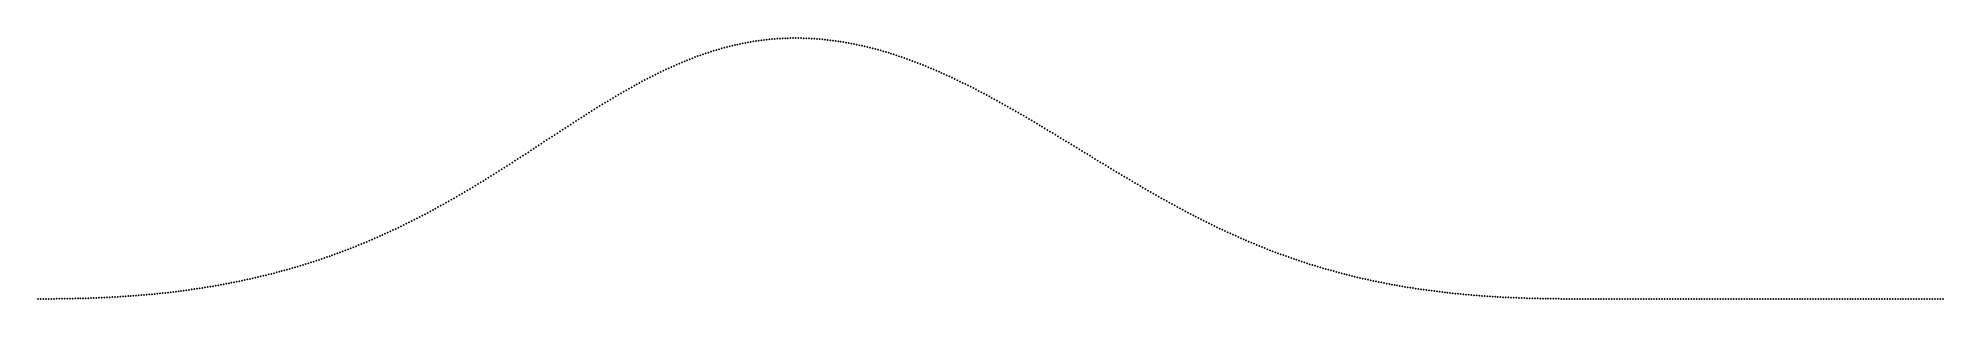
# Model space of a CAD drawing. Header units: metres. Extents: x 0 to 360, y 0 to 49.
import ezdxf

# ---------------------------------------------------------------- set-up
doc = ezdxf.new("R2010")
doc.units = ezdxf.units.M

msp = doc.modelspace()

# ---------------------------------------------------------------- linework, layer by layer
for p in [(127.5, 46.84), (128, 46.99), (128.5, 47.14), (129, 47.28), (129.5, 47.42), (130, 47.55), (130.5, 47.68), (131, 47.8), (131.5, 47.92), (132, 48.03), (132.5, 48.14), (133, 48.24), (133.5, 48.34), (134, 48.43), (134.5, 48.52), (135, 48.6), (135.5, 48.68), (136, 48.75), (136.5, 48.82), (137, 48.88), (137.5, 48.94), (138, 48.99), (138.5, 49.04), (139, 49.08), (139.5, 49.12), (140, 49.15), (140.5, 49.18), (141, 49.2), (141.5, 49.22), (142, 49.23), (142.5, 49.24), (143, 49.24), (143.5, 49.24), (144, 49.23), (144.5, 49.22), (145, 49.2), (145.5, 49.18), (146, 49.16), (146.5, 49.13), (147, 49.09), (147.5, 49.05), (148, 49), (148.5, 48.95), (149, 48.9), (149.5, 48.84), (150, 48.78), (150.5, 48.71), (151, 48.64), (151.5, 48.56), (152, 48.48), (152.5, 48.39), (153, 48.3), (153.5, 48.21), (154, 48.11), (154.5, 48.01), (155, 47.9), (155.5, 47.79), (156, 47.68), (156.5, 47.56), (157, 47.44), (157.5, 47.31), (158, 47.18), (158.5, 47.04), (159, 46.91), (159.5, 46.76), (118.5, 43.32), (119, 43.55), (119.5, 43.78), (120, 44), (120.5, 44.22), (121, 44.44), (121.5, 44.65), (122, 44.86), (122.5, 45.06), (123, 45.26), (123.5, 45.45), (124, 45.64), (124.5, 45.83), (125, 46.01), (125.5, 46.18), (126, 46.35), (126.5, 46.52), (127, 46.68), (160, 46.62), (160.5, 46.47), (161, 46.31), (161.5, 46.15), (162, 45.99), (162.5, 45.82), (163, 45.65), (163.5, 45.48), (164, 45.3), (164.5, 45.12), (165, 44.93), (165.5, 44.75), (166, 44.55), (166.5, 44.36), (167, 44.16), (167.5, 43.96), (168, 43.75), (168.5, 43.54), (169, 43.33), (111.5, 39.68), (112, 39.96), (112.5, 40.24), (113, 40.51), (113.5, 40.79), (114, 41.05), (114.5, 41.32), (115, 41.58), (115.5, 41.84), (116, 42.1), (116.5, 42.35), (117, 42.6), (117.5, 42.84), (118, 43.08), (169.5, 43.11), (170, 42.89), (170.5, 42.67), (171, 42.45), (171.5, 42.22), (172, 41.99), (172.5, 41.76), (173, 41.52), (173.5, 41.28), (174, 41.04), (174.5, 40.79), (175, 40.55), (175.5, 40.3), (176, 40.05), (176.5, 39.79), (105.5, 36.11), (106, 36.42), (106.5, 36.72), (107, 37.03), (107.5, 37.33), (108, 37.63), (108.5, 37.93), (109, 38.23), (109.5, 38.53), (110, 38.82), (110.5, 39.11), (111, 39.39), (177, 39.54), (177.5, 39.28), (178, 39.02), (178.5, 38.75), (179, 38.49), (179.5, 38.22), (180, 37.95), (180.5, 37.68), (181, 37.4), (181.5, 37.13), (182, 36.85), (182.5, 36.57), (183, 36.29), (183.5, 36.01), (100, 32.6), (100.5, 32.92), (101, 33.25), (101.5, 33.57), (102, 33.89), (102.5, 34.21), (103, 34.53), (103.5, 34.85), (104, 35.17), (104.5, 35.48), (105, 35.79), (184, 35.72), (184.5, 35.44), (185, 35.15), (185.5, 34.86), (186, 34.57), (186.5, 34.28), (187, 33.98), (187.5, 33.69), (188, 33.39), (188.5, 33.1), (189, 32.8), (189.5, 32.5), (94.5, 29), (95, 29.33), (95.5, 29.66), (96, 29.98), (96.5, 30.31), (97, 30.64), (97.5, 30.97), (98, 31.29), (98.5, 31.62), (99, 31.95), (99.5, 32.27), (190, 32.2), (190.5, 31.9), (191, 31.6), (191.5, 31.3), (192, 30.99), (192.5, 30.69), (193, 30.39), (193.5, 30.08), (194, 29.78), (194.5, 29.47), (195, 29.17), (195.5, 28.86), (89, 25.43), (89.5, 25.75), (90, 26.07), (90.5, 26.4), (91, 26.72), (91.5, 27.04), (92, 27.37), (92.5, 27.69), (93, 28.02), (93.5, 28.35), (94, 28.67), (196, 28.56), (196.5, 28.25), (197, 27.95), (197.5, 27.64), (198, 27.33), (198.5, 27.03), (199, 26.72), (199.5, 26.42), (200, 26.11), (200.5, 25.81), (201, 25.51), (201.5, 25.2), (83, 21.68), (83.5, 21.98), (84, 22.29), (84.5, 22.6), (85, 22.9), (85.5, 23.22), (86, 23.53), (86.5, 23.84), (87, 24.16), (87.5, 24.47), (88, 24.79), (88.5, 25.11), (202, 24.9), (202.5, 24.6), (203, 24.29), (203.5, 23.99), (204, 23.69), (204.5, 23.39), (205, 23.09), (205.5, 22.8), (206, 22.5), (206.5, 22.2), (207, 21.91), (207.5, 21.61), (77, 18.16), (77.5, 18.44), (78, 18.73), (78.5, 19.01), (79, 19.3), (79.5, 19.59), (80, 19.88), (80.5, 20.18), (81, 20.47), (81.5, 20.77), (82, 21.07), (82.5, 21.37), (208, 21.32), (208.5, 21.03), (209, 20.74), (209.5, 20.45), (210, 20.16), (210.5, 19.87), (211, 19.59), (211.5, 19.31), (212, 19.02), (212.5, 18.74), (213, 18.46), (213.5, 18.19), (70, 14.45), (70.5, 14.7), (71, 14.95), (71.5, 15.2), (72, 15.46), (72.5, 15.72), (73, 15.98), (73.5, 16.25), (74, 16.51), (74.5, 16.78), (75, 17.05), (75.5, 17.33), (76, 17.6), (76.5, 17.88), (214, 17.91), (214.5, 17.64), (215, 17.37), (215.5, 17.1), (216, 16.83), (216.5, 16.56), (217, 16.3), (217.5, 16.04), (218, 15.78), (218.5, 15.52), (219, 15.26), (219.5, 15.01), (220, 14.76), (220.5, 14.51), (62.5, 10.98), (63, 11.2), (63.5, 11.41), (64, 11.63), (64.5, 11.85), (65, 12.08), (65.5, 12.3), (66, 12.53), (66.5, 12.76), (67, 13), (67.5, 13.23), (68, 13.47), (68.5, 13.71), (69, 13.95), (69.5, 14.2), (221, 14.26), (221.5, 14.02), (222, 13.77), (222.5, 13.53), (223, 13.29), (223.5, 13.06), (224, 12.82), (224.5, 12.59), (225, 12.36), (225.5, 12.13), (226, 11.91), (226.5, 11.68), (227, 11.46), (227.5, 11.25), (228, 11.03), (228.5, 10.82), (52.5, 7.21), (53, 7.37), (53.5, 7.54), (54, 7.71), (54.5, 7.89), (55, 8.06), (55.5, 8.24), (56, 8.42), (56.5, 8.6), (57, 8.79), (57.5, 8.98), (58, 9.17), (58.5, 9.36), (59, 9.55), (59.5, 9.75), (60, 9.95), (60.5, 10.15), (61, 10.35), (61.5, 10.56), (62, 10.77), (229, 10.61), (229.5, 10.4), (230, 10.19), (230.5, 9.99), (231, 9.79), (231.5, 9.59), (232, 9.39), (232.5, 9.2), (233, 9), (233.5, 8.81), (234, 8.63), (234.5, 8.44), (235, 8.26), (235.5, 8.08), (236, 7.9), (236.5, 7.73), (237, 7.55), (237.5, 7.38), (238, 7.21), (39.5, 3.67), (40, 3.78), (40.5, 3.89), (41, 4), (41.5, 4.12), (42, 4.24), (42.5, 4.36), (43, 4.48), (43.5, 4.61), (44, 4.73), (44.5, 4.86), (45, 4.99), (45.5, 5.12), (46, 5.26), (46.5, 5.39), (47, 5.53), (47.5, 5.67), (48, 5.82), (48.5, 5.96), (49, 6.11), (49.5, 6.26), (50, 6.41), (50.5, 6.57), (51, 6.72), (51.5, 6.88), (52, 7.05), (238.5, 7.05), (239, 6.88), (239.5, 6.72), (240, 6.56), (240.5, 6.41), (241, 6.25), (241.5, 6.1), (242, 5.95), (242.5, 5.8), (243, 5.66), (243.5, 5.51), (244, 5.37), (244.5, 5.24), (245, 5.1), (245.5, 4.96), (246, 4.83), (246.5, 4.7), (247, 4.57), (247.5, 4.45), (248, 4.33), (248.5, 4.2), (249, 4.08), (249.5, 3.97), (250, 3.85), (250.5, 3.74), (251, 3.63), (0.5, 0), (1, 0), (1.5, 0), (2, 0.01), (2.5, 0.01), (3, 0.01), (3.5, 0.02), (4, 0.02), (4.5, 0.03), (5, 0.04), (5.5, 0.05), (6, 0.05), (6.5, 0.06), (7, 0.08), (7.5, 0.09), (8, 0.1), (8.5, 0.11), (9, 0.13), (9.5, 0.14), (10, 0.16), (10.5, 0.18), (11, 0.2), (11.5, 0.22), (12, 0.24), (12.5, 0.26), (13, 0.29), (13.5, 0.31), (14, 0.34), (14.5, 0.37), (15, 0.39), (15.5, 0.42), (16, 0.46), (16.5, 0.49), (17, 0.52), (17.5, 0.56), (18, 0.59), (18.5, 0.63), (19, 0.67), (19.5, 0.71), (20, 0.75), (20.5, 0.8), (21, 0.84), (21.5, 0.89), (22, 0.94), (22.5, 0.99), (23, 1.04), (23.5, 1.09), (24, 1.14), (24.5, 1.2), (25, 1.26), (25.5, 1.32), (26, 1.38), (26.5, 1.44), (27, 1.5), (27.5, 1.57), (28, 1.64), (28.5, 1.71), (29, 1.78), (29.5, 1.85), (30, 1.92), (30.5, 2), (31, 2.08), (31.5, 2.16), (32, 2.24), (32.5, 2.32), (33, 2.4), (33.5, 2.49), (34, 2.58), (34.5, 2.67), (35, 2.76), (35.5, 2.85), (36, 2.95), (36.5, 3.05), (37, 3.14), (37.5, 3.25), (38, 3.35), (38.5, 3.45), (39, 3.56), (251.5, 3.52), (252, 3.41), (252.5, 3.31), (253, 3.2), (253.5, 3.1), (254, 3), (254.5, 2.91), (255, 2.81), (255.5, 2.72), (256, 2.63), (256.5, 2.54), (257, 2.45), (257.5, 2.36), (258, 2.28), (258.5, 2.2), (259, 2.12), (259.5, 2.04), (260, 1.96), (260.5, 1.89), (261, 1.82), (261.5, 1.74), (262, 1.68), (262.5, 1.61), (263, 1.54), (263.5, 1.48), (264, 1.41), (264.5, 1.35), (265, 1.29), (265.5, 1.24), (266, 1.18), (266.5, 1.13), (267, 1.07), (267.5, 1.02), (268, 0.97), (268.5, 0.92), (269, 0.87), (269.5, 0.83), (270, 0.78), (270.5, 0.74), (271, 0.7), (271.5, 0.66), (272, 0.62), (272.5, 0.58), (273, 0.55), (273.5, 0.51), (274, 0.48), (274.5, 0.45), (275, 0.42), (275.5, 0.39), (276, 0.36), (276.5, 0.33), (277, 0.31), (277.5, 0.28), (278, 0.26), (278.5, 0.24), (279, 0.22), (279.5, 0.2), (280, 0.18), (280.5, 0.16), (281, 0.14), (281.5, 0.13), (282, 0.11), (282.5, 0.1), (283, 0.09), (283.5, 0.07), (284, 0.06), (284.5, 0.05), (285, 0.04), (285.5, 0.04), (286, 0.03), (286.5, 0.02), (287, 0.02), (287.5, 0.01), (288, 0.01), (288.5, 0.01), (289, 0), (289.5, 0), (290, 0), (291, 0), (292, 0), (293, 0), (295, 0), (296, 0), (297, 0), (297.5, 0), (298, 0), (300, 0), (301.5, 0), (302, 0), (303, 0), (304, 0), (305, 0), (305.5, 0), (306, 0), (306.5, 0), (307.5, 0), (309.5, 0), (310, 0), (310.5, 0), (311.5, 0), (313, 0), (313.5, 0), (315.5, 0), (316, 0), (316.5, 0), (320.5, 0), (322, 0), (326, 0), (327.5, 0), (328.5, 0), (331.5, 0), (334, 0), (335, 0), (336, 0), (338, 0), (338.5, 0), (340.5, 0), (343, 0), (344.5, 0), (345.5, 0), (347, 0), (347.5, 0), (348.5, 0), (351.5, 0), (352, 0), (352.5, 0), (353, 0), (354.5, 0), (355, 0), (356.5, 0), (357.5, 0), (358, 0), (359, 0), (0, 0), (290.5, 0), (291.5, 0), (292.5, 0), (293.5, 0), (294, 0), (294.5, 0), (295.5, 0), (296.5, 0), (298.5, 0), (299, 0), (299.5, 0), (300.5, 0), (301, 0), (302.5, 0), (303.5, 0), (304.5, 0), (307, 0), (308, 0), (308.5, 0), (309, 0), (311, 0), (312, 0), (312.5, 0), (314, 0), (314.5, 0), (315, 0), (317, 0), (317.5, 0), (318, 0), (318.5, 0), (319, 0), (319.5, 0), (320, 0), (321, 0), (321.5, 0), (322.5, 0), (323, 0), (323.5, 0), (324, 0), (324.5, 0), (325, 0), (325.5, 0), (326.5, 0), (327, 0), (328, 0), (329, 0), (329.5, 0), (330, 0), (330.5, 0), (331, 0), (332, 0), (332.5, 0), (333, 0), (333.5, 0), (334.5, 0), (335.5, 0), (336.5, 0), (337, 0), (337.5, 0), (339, 0), (339.5, 0), (340, 0), (341, 0), (341.5, 0), (342, 0), (342.5, 0), (343.5, 0), (344, 0), (345, 0), (346, 0), (346.5, 0), (348, 0), (349, 0), (349.5, 0), (350, 0), (350.5, 0), (351, 0), (353.5, 0), (354, 0), (355.5, 0), (356, 0), (357, 0), (358.5, 0), (359.5, 0)]:
    msp.add_point(p)

doc.saveas('drawing.dxf')
